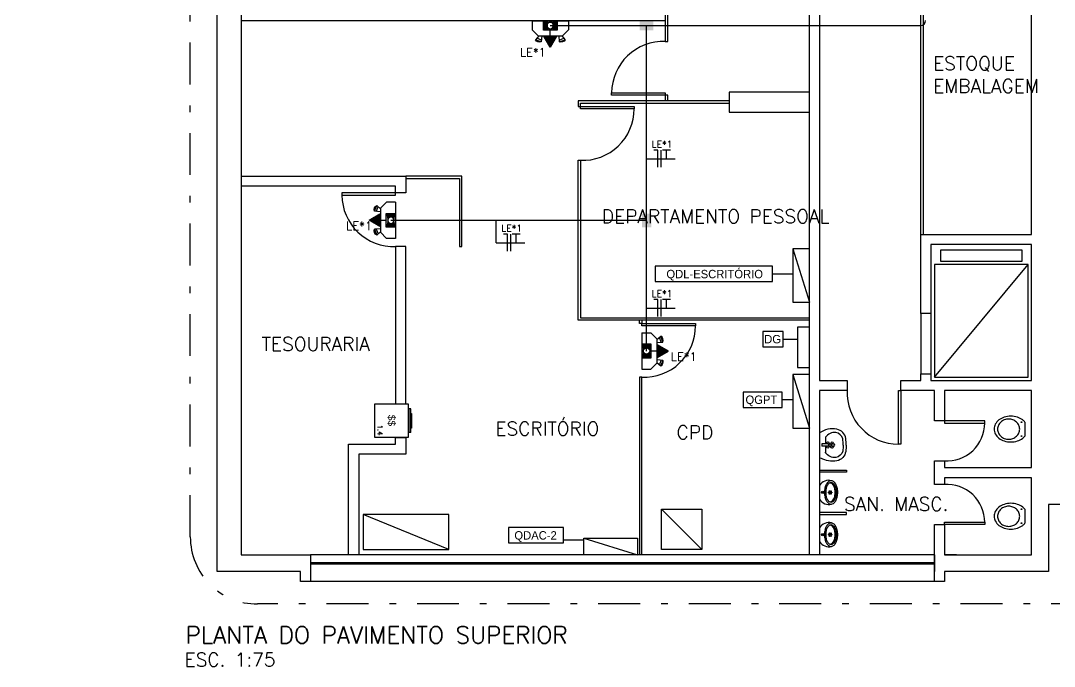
# Model space of a CAD drawing. Header units: metres. Extents: x -367 to 368, y -238 to 226.
# Drawn here: x 341.08 to 356.49, y 175.54 to 185.17 of the extents above; entities that cross this region are included whole.
import ezdxf
from ezdxf.enums import TextEntityAlignment as Align

# ---------------------------------------------------------------- set-up
doc = ezdxf.new("R2010")
doc.units = ezdxf.units.M
doc.linetypes.add('BUR_BASE_R00$0$LA_BUR_CORTECC_R00$0$DASHDOT2', pattern=[0.5, 0.25, -0.125, 0, -0.125])
doc.linetypes.add('CONTINOUS', pattern=[0])
for name, color, linetype in [('ELE-ELÉTRICA', 160, 'Continuous'), ('INCENDIO', 10, 'CONTINOUS'), ('LA_BAU_BASES GERAIS_R00$0$ARQ-MOB', 8, 'Continuous'), ('LA_BAU_BASES GERAIS_R00$0$ARQ-TXT', 7, 'Continuous'), ('LA_BAU_BASES GERAIS_R00$0$base', 253, 'Continuous'), ('LA_BAU_BASES GERAIS_R00$0$QUADROS', 7, 'Continuous'), ('Texto', 20, 'Continuous')]:
    doc.layers.add(name, color=color, linetype=linetype)
doc.styles.add('LA_BAU_BASES GERAIS_R00$0$Arial', font='arial.ttf')
doc.styles.add('LA_BAU_BASES GERAIS_R00$0$LA_BAU_LAYOUT SUPERIOR_R01$0$Arial', font='arial.ttf')
doc.styles.add('LA_BAU_BASES GERAIS_R00$0$R40-75-RS', font='romans.shx', dxfattribs={"height": 0.075})
doc.styles.add('LA_BAU_BASES GERAIS_R00$0$R60-125-RS', font='romans.shx', dxfattribs={"height": 0.19})
doc.styles.add('LA_BAU_BASES GERAIS_R00$0$R80-100-RS', font='romans.shx', dxfattribs={"height": 0.203})
doc.styles.add('LA_BAU_BASES GERAIS_R00$0$Standard', font='txt')
doc.styles.get("Standard").update_dxf_attribs({"font": 'romans.shx'})

# ---------------------------------------------------------------- blocks, each defined once
blk = doc.blocks.new('*U80')
at = {"layer": 'LA_BAU_BASES GERAIS_R00$0$ARQ-MOB'}
for p, q in [((-0.178, 0.537), (-0.178, 0.511)), ((0.178, 0.537), (-0.178, 0.537)), ((0.178, 0.511), (-0.178, 0.511)), ((-0.106, 0.537), (-0.106, 0.55)), ((-0.106, 0.55), (0.109, 0.55)), ((-0.106, 0.5), (-0.106, 0.511)), ((0.109, 0.55), (0.109, 0.537)), ((0.109, 0.511), (0.109, 0.5)), ((0.178, 0.537), (0.178, 0.511))]:
    blk.add_line(p, q, dxfattribs=at)
blk.add_lwpolyline([(-0.25, 0.5), (0.25, 0.5), (0.25, 0), (-0.25, 0)], close=True, dxfattribs=at)
at = {"layer": 'LA_BAU_BASES GERAIS_R00$0$ARQ-MOB', "style": 'LA_BAU_BASES GERAIS_R00$0$Arial', "text_generation_flag": 6, "width": 1}
blk.add_text('$$', height=0.1089, rotation=180.0024, dxfattribs=at).set_placement((-0.004, 0.252), align=Align.MIDDLE)
at = {"layer": 'LA_BAU_BASES GERAIS_R00$0$ARQ-TXT', "color": 8, "style": 'LA_BAU_BASES GERAIS_R00$0$R40-75-RS'}
blk.add_text('1.4', height=0.075, rotation=360, dxfattribs=at).set_placement((0.06, 0.042))
blk = doc.blocks.new('LA_BAU_BASES GERAIS_R00$0$LA_BAU_ALVENARIA SUPERIOR_R01')
at = {"layer": 'LA_BAU_BASES GERAIS_R00$0$base', "linetype": 'Continuous', "ltscale": 0.5}
blk.add_line((250.69, 185.165), (244.37, 185.165), dxfattribs=at)
at = {"layer": 'LA_BAU_BASES GERAIS_R00$0$base', "linetype": 'Continuous'}
for p, q in [((254.7, 179.85), (256.1, 181.53)), ((254.5, 180.8), (254.5, 179.9)), ((254.65, 180.8), (254.65, 179.9)), ((254.301, 179.65), (254.201, 179.65)), ((247.464, 177.279), (246.184, 177.799)), ((250.633, 177.879), (251.233, 177.279)), ((254.7, 177.2), (245.4, 177.2)), ((254.7, 177.2), (254.7, 176.95)), ((255.03, 177.2), (254.85, 177.2)), ((254.7, 177.08), (245.4, 177.08)), ((254.7, 177.06), (245.4, 177.06)), ((254.7, 176.8), (245.4, 176.8))]:
    blk.add_line(p, q, dxfattribs=at)
at = {"layer": 'LA_BAU_BASES GERAIS_R00$0$base'}
for p, q in [((256.05, 179.179), (256.05, 178.971)), ((256.05, 179.179), (256.05, 178.971)), ((253.021, 178.854), (253.021, 178.822)), ((253.021, 178.854), (253.021, 178.822)), ((253.113, 178.854), (253.022, 178.854)), ((253.113, 178.854), (253.022, 178.854)), ((253.113, 178.822), (253.022, 178.822)), ((253.113, 178.822), (253.022, 178.822)), ((253.201, 178.822), (253.174, 178.822)), ((253.201, 178.822), (253.174, 178.822)), ((253.201, 178.852), (253.176, 178.852)), ((253.201, 178.852), (253.176, 178.852)), ((256.05, 177.879), (256.05, 177.671)), ((256.05, 177.879), (256.05, 177.671))]:
    blk.add_line(p, q, dxfattribs=at)
at = {"layer": 'LA_BAU_BASES GERAIS_R00$0$base', "linetype": 'Continuous'}
for points in [[(235.15, 200.25), (245.022, 200.25), (245.022, 199.86), (244.872, 199.86), (244.872, 200.03), (244.37, 200.03), (244.37, 199.08), (244.872, 199.08), (244.872, 199.259), (245.022, 199.259), (245.022, 198.93), (244.37, 198.93), (244.37, 189.185), (248.37, 189.185), (248.37, 189.035), (244.37, 189.035), (244.37, 177.2), (245.4, 177.2), (245.4, 176.8), (245.25, 176.8), (245.25, 176.95), (244.01, 176.95), (244.01, 200), (227.321, 200)], [(257.509, 177.95), (256.4, 177.95), (256.4, 176.95), (254.85, 176.95), (254.85, 176.8), (254.7, 176.8), (254.7, 177.65), (254.85, 177.65), (254.85, 177.2), (256.15, 177.2), (256.15, 178.35), (254.85, 178.35), (254.85, 178.25), (254.7, 178.25), (254.7, 178.6), (254.85, 178.6), (254.85, 178.5), (256.15, 178.5), (256.15, 179.65), (254.85, 179.65), (254.85, 179.2), (254.7, 179.2), (254.7, 179.65), (254.201, 179.65), (254.201, 179.8), (254.5, 179.8), (254.5, 179.9), (254.65, 179.9), (254.65, 179.8), (256.15, 179.8), (256.15, 181.83), (254.65, 181.83), (254.65, 180.8), (254.5, 180.8), (254.5, 181.98), (256.15, 181.98), (256.15, 192.2)], [(254.5, 181.98), (254.5, 186.595), (254.535, 186.595), (254.535, 181.98)], [(244.37, 182.85), (246.82, 182.85), (246.82, 182.6), (246.67, 182.6), (246.67, 182.7), (244.37, 182.7)], [(250.34, 177.2), (250.34, 179.85), (250.305, 179.85), (250.305, 177.2)], [(252.99, 178.46), (253.39, 178.46), (253.39, 178.43), (252.99, 178.43)], [(250.633, 177.879), (251.233, 177.879), (251.233, 177.279), (250.633, 177.279), (250.633, 177.879)], [(252.99, 177.8), (253.39, 177.8), (253.39, 177.83), (252.99, 177.83)]]:
    blk.add_lwpolyline(points, dxfattribs=at)
for points in [[(252.84, 177.2), (252.84, 189.035), (252.74, 189.035), (252.74, 189.185), (252.99, 189.185), (252.99, 179.8), (253.401, 179.8), (253.401, 179.65), (252.99, 179.65), (252.99, 177.2)], [(249.89, 184.09), (250.69, 184.09), (250.69, 184.055), (249.89, 184.055)], [(252.84, 183.803), (252.84, 184.103), (251.64, 184.103), (251.64, 183.803)], [(250.225, 183.85), (249.425, 183.85), (249.425, 183.885), (250.225, 183.885)], [(245.87, 182.565), (246.67, 182.565), (246.67, 182.6), (245.87, 182.6)], [(246.82, 179.45), (246.82, 181.8), (246.67, 181.8), (246.67, 179.45)], [(254.796, 181.576), (254.796, 181.749), (256.002, 181.749), (256.002, 181.576)], [(254.7, 179.85), (256.1, 179.85), (256.1, 181.53), (254.7, 181.53)], [(251.14, 180.615), (250.34, 180.615), (250.34, 180.65), (251.14, 180.65)], [(254.166, 178.85), (254.166, 179.65), (254.201, 179.65), (254.201, 178.85)], [(254.85, 179.165), (255.45, 179.165), (255.45, 179.2), (254.85, 179.2)], [(245.97, 177.2), (245.97, 178.85), (246.67, 178.85), (246.67, 178.95), (246.82, 178.95), (246.82, 178.7), (246.12, 178.7), (246.12, 177.2)], [(247.464, 177.799), (246.184, 177.799), (246.184, 177.279), (247.464, 177.279)], [(254.85, 177.685), (255.45, 177.685), (255.45, 177.65), (254.85, 177.65)]]:
    blk.add_lwpolyline(points, close=True, dxfattribs=at)
at = {"layer": 'LA_BAU_BASES GERAIS_R00$0$base', "linetype": 'Continuous', "ltscale": 0.5}
blk.add_lwpolyline([(250.725, 184.855), (250.725, 187.185), (250.69, 187.185), (250.69, 184.855)], close=True, dxfattribs=at)
for points in [[(251.64, 183.97), (249.39, 183.97), (249.39, 183.885), (249.425, 183.885), (249.425, 183.935), (251.64, 183.935)], [(250.725, 183.97), (250.725, 184.055), (250.69, 184.055), (250.69, 183.97)], [(252.84, 180.7), (249.39, 180.7), (249.39, 183.085), (249.425, 183.085), (249.425, 180.735), (252.84, 180.735)], [(246.82, 182.815), (247.62, 182.815), (247.62, 181.8), (247.655, 181.8), (247.655, 182.85), (246.82, 182.85)], [(250.34, 180.7), (250.34, 180.65), (250.305, 180.65), (250.305, 180.7)]]:
    blk.add_lwpolyline(points, dxfattribs=at)
at = {"layer": 'LA_BAU_BASES GERAIS_R00$0$base'}
for points in [[(256.05, 179.179, 0.056705), (256.017, 179.211, 0.087077), (255.938, 179.252, 0.07734), (255.84, 179.268, 0.07734), (255.742, 179.252, 0.087077), (255.663, 179.211, 0.105661), (255.608, 179.146, 0.124014), (255.59, 179.075, 0.124014), (255.608, 179.004, 0.105661), (255.663, 178.939, 0.087077), (255.742, 178.898, 0.07734), (255.84, 178.883)], [(256.05, 179.179, 0.056705), (256.017, 179.211, 0.087077), (255.938, 179.252, 0.07734), (255.84, 179.268, 0.07734), (255.742, 179.252, 0.087077), (255.663, 179.211, 0.105661), (255.608, 179.146, 0.124014), (255.59, 179.075, 0.124014), (255.608, 179.004, 0.105661), (255.663, 178.939, 0.087077), (255.742, 178.898, 0.07734), (255.84, 178.883)], [(253.387, 178.837, 0.034357), (253.379, 178.934, 0.320642), (253.245, 179.073, 0.205325), (252.99, 179.018)], [(253.343, 178.837, 0.034703), (253.335, 178.929, 0.286734), (253.232, 179.024, 0.276978), (253.078, 178.952), (253.078, 178.952)], [(255.84, 178.883, 0.07734), (255.938, 178.898, 0.087077), (256.017, 178.939, 0.056705), (256.05, 178.971)], [(255.84, 178.883, 0.07734), (255.938, 178.898, 0.087077), (256.017, 178.939, 0.056705), (256.05, 178.971)], [(253.387, 178.837, -0.034357), (253.379, 178.74, -0.320642), (253.245, 178.602, -0.186568), (253.01, 178.643)], [(253.387, 178.837, -0.034357), (253.379, 178.74, -0.320642), (253.245, 178.602, -0.186568), (253.01, 178.643)], [(253.343, 178.837, -0.034703), (253.335, 178.746, -0.286734), (253.232, 178.651, -0.276978), (253.078, 178.723), (253.078, 178.732)], [(256.05, 177.879, 0.056705), (256.017, 177.911, 0.087077), (255.938, 177.952, 0.07734), (255.84, 177.968, 0.07734), (255.742, 177.952, 0.087077), (255.663, 177.911, 0.105661), (255.608, 177.846, 0.124014), (255.59, 177.775, 0.124014), (255.608, 177.704, 0.105661), (255.663, 177.639, 0.087077), (255.742, 177.598, 0.07734), (255.84, 177.583)], [(256.05, 177.879, 0.056705), (256.017, 177.911, 0.087077), (255.938, 177.952, 0.07734), (255.84, 177.968, 0.07734), (255.742, 177.952, 0.087077), (255.663, 177.911, 0.105661), (255.608, 177.846, 0.124014), (255.59, 177.775, 0.124014), (255.608, 177.704, 0.105661), (255.663, 177.639, 0.087077), (255.742, 177.598, 0.07734), (255.84, 177.583)], [(255.84, 177.583, 0.07734), (255.938, 177.598, 0.087077), (256.017, 177.639, 0.056705), (256.05, 177.671)], [(255.84, 177.583, 0.07734), (255.938, 177.598, 0.087077), (256.017, 177.639, 0.056705), (256.05, 177.671)]]:
    blk.add_lwpolyline(points, format="xyb", dxfattribs=at)
for points in [[(255.807, 179.224, 0.090278), (255.743, 179.212, 0.094701), (255.69, 179.18, 0.101711), (255.654, 179.13, 0.107291), (255.642, 179.074, 0.107291), (255.654, 179.017, 0.101711), (255.69, 178.968, 0.094701), (255.743, 178.935, 0.090278), (255.807, 178.924, 0.090278), (255.871, 178.935, 0.094701), (255.924, 178.968, 0.101711), (255.96, 179.017, 0.107291), (255.972, 179.074, 0.107291), (255.96, 179.13, 0.101711), (255.924, 179.18, 0.094701), (255.871, 179.212, 0.090278)], [(255.807, 179.224, 0.090278), (255.743, 179.212, 0.094701), (255.69, 179.18, 0.101711), (255.654, 179.13, 0.107291), (255.642, 179.074, 0.107291), (255.654, 179.017, 0.101711), (255.69, 178.968, 0.094701), (255.743, 178.935, 0.090278), (255.807, 178.924, 0.090278), (255.871, 178.935, 0.094701), (255.924, 178.968, 0.101711), (255.96, 179.017, 0.107291), (255.972, 179.074, 0.107291), (255.96, 179.13, 0.101711), (255.924, 179.18, 0.094701), (255.871, 179.212, 0.090278)], [(253.161, 178.872, -1.821489), (253.179, 178.854, 0.241819), (253.161, 178.837, 0.241819), (253.179, 178.82, -1.821489), (253.16, 178.802, 0.241819), (253.144, 178.82, 0.241819), (253.127, 178.802, -1.821489), (253.109, 178.821, 0.241819), (253.127, 178.837, 0.241819), (253.109, 178.854, -1.821489), (253.128, 178.873, 0.241819), (253.144, 178.855, 0.241819)], [(255.807, 177.924, 0.090278), (255.743, 177.912, 0.094701), (255.69, 177.88, 0.101711), (255.654, 177.83, 0.107291), (255.642, 177.774, 0.107291), (255.654, 177.717, 0.101711), (255.69, 177.668, 0.094701), (255.743, 177.635, 0.090278), (255.807, 177.624, 0.090278), (255.871, 177.635, 0.094701), (255.924, 177.668, 0.101711), (255.96, 177.717, 0.107291), (255.972, 177.774, 0.107291), (255.96, 177.83, 0.101711), (255.924, 177.88, 0.094701), (255.871, 177.912, 0.090278)], [(255.807, 177.924, 0.090278), (255.743, 177.912, 0.094701), (255.69, 177.88, 0.101711), (255.654, 177.83, 0.107291), (255.642, 177.774, 0.107291), (255.654, 177.717, 0.101711), (255.69, 177.668, 0.094701), (255.743, 177.635, 0.090278), (255.807, 177.624, 0.090278), (255.871, 177.635, 0.094701), (255.924, 177.668, 0.101711), (255.96, 177.717, 0.107291), (255.972, 177.774, 0.107291), (255.96, 177.83, 0.101711), (255.924, 177.88, 0.094701), (255.871, 177.912, 0.090278)]]:
    blk.add_lwpolyline(points, format="xyb", close=True, dxfattribs=at)
for points in [[(253.078, 178.952), (253.078, 178.854)], [(253.078, 178.922), (253.078, 178.854)], [(253.078, 178.822), (253.078, 178.723)]]:
    blk.add_lwpolyline(points, dxfattribs=at)
for centre, radius in [((255.998, 179.179), 0.00561), ((255.998, 179.179), 0.00561), ((255.998, 178.971), 0.00561), ((255.998, 178.971), 0.00561), ((253.144, 178.837), 0.0167), ((253.144, 178.837), 0.0167), ((255.998, 177.879), 0.00561), ((255.998, 177.879), 0.00561), ((255.998, 177.671), 0.00561), ((255.998, 177.671), 0.00561)]:
    blk.add_circle(centre, radius, dxfattribs=at)
at = {"layer": 'LA_BAU_BASES GERAIS_R00$0$base', "linetype": 'Continuous'}
for centre, radius in [((253.037, 178.13), 0.0176), ((253.037, 178.13), 0.00844), ((253.126, 178.13), 0.0051), ((253.136, 178.15), 0.0051), ((253.136, 178.11), 0.0051), ((253.147, 178.13), 0.0051), ((253.157, 178.15), 0.0051), ((253.157, 178.11), 0.0051), ((253.168, 178.13), 0.0051), ((253.037, 177.5), 0.0176), ((253.037, 177.5), 0.00844), ((253.126, 177.5), 0.0051), ((253.136, 177.52), 0.0051), ((253.147, 177.5), 0.0051), ((253.157, 177.52), 0.0051), ((253.168, 177.5), 0.0051), ((253.136, 177.48), 0.0051), ((253.157, 177.48), 0.0051)]:
    blk.add_circle(centre, radius, dxfattribs=at)
for centre, radius, start, end in [((250.656, 184.09), 0.766, 87.4377, 180), ((249.459, 183.85), 0.766, 267.4377, 0), ((246.636, 182.565), 0.766, 180, 272.5623), ((250.374, 180.615), 0.766, 267.4377, 0), ((254.166, 179.616), 0.766, 177.4377, 270), ((254.884, 179.165), 0.566, 266.5584, 0), ((253.125, 178.157), 0.154, 74.0931, 151.2021), ((253.201, 178.191), 0.127, 125.9666, 150.2816), ((253.196, 178.182), 0.105, 126.8051, 151.0316), ((253.161, 178.246), 0.059, 90, 125.9666), ((253.161, 178.229), 0.0465, 90, 126.8051), ((253.145, 178.121), 0.15, 90.4408, 91.2648), ((253.145, 178.121), 0.15, 90.4408, 91.2648), ((253.144, 178.225), 0.0466, 67.2794, 90.417), ((253.161, 178.246), 0.059, 54.0334, 90), ((253.161, 178.229), 0.0465, 53.1949, 90), ((253.104, 178.145), 0.136, 55.2434, 64.7366), ((253.126, 178.182), 0.105, 28.9684, 53.1949), ((253.121, 178.191), 0.127, 29.7184, 54.0334), ((253.366, 178.13), 0.304, 166.6973, 180), ((253.366, 178.13), 0.304, 180, 193.3027), ((253.264, 178.154), 0.2, 150.2816, 166.6973), ((253.342, 178.13), 0.262, 167.0851, 180), ((253.342, 178.13), 0.262, 180, 192.9149), ((253.252, 178.151), 0.17, 151.0316, 167.0851), ((253.114, 178.186), 0.0977, 23.6965, 46.6573), ((253.037, 178.152), 0.182, 10.3037, 23.6965), ((252.914, 178.129), 0.307, 0.1895, 10.3037), ((252.914, 178.131), 0.307, 349.6963, 359.8105), ((253.069, 178.151), 0.17, 12.9149, 28.9684), ((253.057, 178.154), 0.2, 13.3027, 29.7184), ((252.98, 178.13), 0.262, 360, 12.9149), ((252.98, 178.13), 0.262, 347.0851, 0), ((252.956, 178.13), 0.304, 360, 13.3027), ((252.956, 178.13), 0.304, 346.6973, 0), ((254.884, 177.685), 0.566, 360, 93.4416), ((253.125, 178.104), 0.154, 208.7979, 285.9069), ((253.264, 178.106), 0.2, 193.3027, 209.7184), ((253.252, 178.11), 0.17, 192.9149, 208.9684), ((253.201, 178.07), 0.127, 209.7184, 234.0334), ((253.196, 178.079), 0.105, 208.9684, 233.1949), ((253.161, 178.015), 0.059, 234.0334, 270), ((253.161, 178.032), 0.0465, 233.1949, 270), ((253.145, 178.14), 0.15, 268.7352, 269.5592), ((253.145, 178.14), 0.15, 268.7352, 269.5592), ((253.144, 178.036), 0.0466, 269.583, 292.7206), ((253.161, 178.032), 0.0465, 270, 306.8051), ((253.161, 178.015), 0.059, 270, 305.9666), ((253.104, 178.116), 0.136, 295.2634, 304.7566), ((253.114, 178.075), 0.0977, 313.3427, 336.3035), ((253.126, 178.079), 0.105, 306.8051, 331.0316), ((253.121, 178.07), 0.127, 305.9666, 330.2816), ((253.037, 178.109), 0.182, 336.3035, 349.6963), ((253.069, 178.11), 0.17, 331.0316, 347.0851), ((253.057, 178.106), 0.2, 330.2816, 346.6973), ((253.125, 177.526), 0.154, 74.0931, 151.2021), ((253.201, 177.56), 0.127, 125.9666, 150.2816), ((253.161, 177.615), 0.059, 90, 125.9666), ((253.161, 177.599), 0.0465, 90, 126.8051), ((253.161, 177.615), 0.059, 54.0334, 90), ((253.161, 177.599), 0.0465, 53.1949, 90), ((253.121, 177.56), 0.127, 29.7184, 54.0334), ((253.366, 177.5), 0.304, 166.6973, 180), ((253.366, 177.5), 0.304, 180, 193.3027), ((253.264, 177.524), 0.2, 150.2816, 166.6973), ((253.342, 177.5), 0.262, 167.0851, 180), ((253.342, 177.5), 0.262, 180, 192.9149), ((253.252, 177.521), 0.17, 151.0316, 167.0851), ((253.196, 177.552), 0.105, 126.8051, 151.0316), ((253.145, 177.491), 0.15, 90.4408, 91.2648), ((253.145, 177.491), 0.15, 90.4408, 91.2648), ((253.144, 177.594), 0.0466, 67.2794, 90.417), ((253.104, 177.515), 0.136, 55.2434, 64.7366), ((253.114, 177.555), 0.0977, 23.6965, 46.6573), ((253.126, 177.552), 0.105, 28.9684, 53.1949), ((253.037, 177.521), 0.182, 10.3037, 23.6965), ((252.914, 177.499), 0.307, 0.1895, 10.3037), ((252.914, 177.501), 0.307, 349.6963, 359.8105), ((253.069, 177.521), 0.17, 12.9149, 28.9684), ((253.057, 177.524), 0.2, 13.3027, 29.7184), ((252.98, 177.5), 0.262, 360, 12.9149), ((252.98, 177.5), 0.262, 347.0851, 0), ((252.956, 177.5), 0.304, 360, 13.3027), ((252.956, 177.5), 0.304, 346.6973, 0), ((253.125, 177.474), 0.154, 208.7979, 285.9069), ((253.264, 177.476), 0.2, 193.3027, 209.7184), ((253.252, 177.479), 0.17, 192.9149, 208.9684), ((253.201, 177.44), 0.127, 209.7184, 234.0334), ((253.196, 177.448), 0.105, 208.9684, 233.1949), ((253.161, 177.385), 0.059, 234.0334, 270), ((253.161, 177.401), 0.0465, 233.1949, 270), ((253.145, 177.509), 0.15, 268.7352, 269.5592), ((253.145, 177.509), 0.15, 268.7352, 269.5592), ((253.144, 177.406), 0.0466, 269.583, 292.7206), ((253.161, 177.401), 0.0465, 270, 306.8051), ((253.161, 177.385), 0.059, 270, 305.9666), ((253.104, 177.485), 0.136, 295.2634, 304.7566), ((253.114, 177.445), 0.0977, 313.3427, 336.3035), ((253.126, 177.448), 0.105, 306.8051, 331.0316), ((253.121, 177.44), 0.127, 305.9666, 330.2816), ((253.037, 177.479), 0.182, 336.3035, 349.6963), ((253.069, 177.479), 0.17, 331.0316, 347.0851), ((253.057, 177.476), 0.2, 330.2816, 346.6973)]:
    blk.add_arc(centre, radius, start, end, dxfattribs=at)
at = {"layer": 'LA_BAU_BASES GERAIS_R00$0$base'}
blk.add_arc((253.201, 178.837), 0.015, 270, 90, dxfattribs=at)
blk = doc.blocks.new('LA_BAU_BASES GERAIS_R00$0$LA_BAU_LAYOUT SUPERIOR_R01')
at = {"layer": 'LA_BAU_BASES GERAIS_R00$0$base'}
for p, q in [((246.87, 179.022), (246.87, 179.378)), ((246.896, 179.378), (246.87, 179.378)), ((246.896, 179.022), (246.896, 179.378)), ((246.859, 179.306), (246.87, 179.306)), ((246.896, 179.306), (246.909, 179.306)), ((246.909, 179.306), (246.909, 179.091)), ((246.87, 179.091), (246.859, 179.091)), ((246.909, 179.091), (246.896, 179.091)), ((246.896, 179.022), (246.87, 179.022))]:
    blk.add_line(p, q, dxfattribs=at)
blk.add_lwpolyline([(246.859, 179.45), (246.859, 178.95), (246.359, 178.95), (246.359, 179.45)], close=True, dxfattribs=at)
at = {"layer": 'LA_BAU_BASES GERAIS_R00$0$base', "style": 'LA_BAU_BASES GERAIS_R00$0$LA_BAU_LAYOUT SUPERIOR_R01$0$Arial', "text_generation_flag": 6, "width": 1}
blk.add_text('$$', height=0.1089, rotation=90.0024, dxfattribs=at).set_placement((246.611, 179.204), align=Align.MIDDLE)
blk = doc.blocks.new('LA_BAU_BASES GERAIS_R00')
at = {"layer": 'LA_BAU_BASES GERAIS_R00$0$QUADROS', "color": 7}
for p, q in [((352.59, 181.766), (352.84, 180.966)), ((352.289, 181.389), (352.59, 181.389)), ((352.447, 180.418), (352.66, 180.418)), ((352.59, 179.891), (352.84, 179.091)), ((352.43, 179.514), (352.59, 179.514)), ((349.173, 177.422), (349.474, 177.422)), ((349.474, 177.45), (350.274, 177.2))]:
    blk.add_line(p, q, dxfattribs=at)
for points in [[(352.84, 181.766), (352.59, 181.766), (352.59, 180.966), (352.84, 180.966)], [(352.84, 181.766), (352.59, 181.766), (352.59, 180.966), (352.84, 180.966)], [(352.289, 181.503), (350.538, 181.503), (350.538, 181.274), (352.289, 181.274)], [(352.84, 180.596), (352.66, 180.596), (352.66, 179.996), (352.84, 179.996)], [(352.84, 180.596), (352.66, 180.596), (352.66, 179.996), (352.84, 179.996)], [(352.447, 180.532), (352.145, 180.532), (352.145, 180.304), (352.447, 180.304)], [(352.84, 179.891), (352.59, 179.891), (352.59, 179.091), (352.84, 179.091)], [(352.84, 179.891), (352.59, 179.891), (352.59, 179.091), (352.84, 179.091)], [(352.43, 179.628), (351.852, 179.628), (351.852, 179.399), (352.43, 179.399)]]:
    blk.add_lwpolyline(points, close=True, dxfattribs=at)
at = {"layer": 'LA_BAU_BASES GERAIS_R00$0$QUADROS', "color": 7, "elevation": 0}
for points in [[(349.173, 177.605), (348.353, 177.605), (348.353, 177.376), (349.173, 177.376)], [(349.474, 177.2), (349.474, 177.45), (350.274, 177.45), (350.274, 177.2)], [(349.474, 177.2), (349.474, 177.45), (350.274, 177.45), (350.274, 177.2)]]:
    blk.add_lwpolyline(points, close=True, dxfattribs=at)
at = {"layer": 'LA_BAU_BASES GERAIS_R00$0$QUADROS', "color": 7}
for points in [[(352.59, 181.766), (352.84, 181.766), (352.84, 180.966), (352.59, 181.766)], [(352.59, 179.891), (352.84, 179.891), (352.84, 179.091), (352.59, 179.891)], [(349.474, 177.45), (349.474, 177.2), (350.274, 177.2), (349.474, 177.45)]]:
    blk.add_solid(points, dxfattribs=at)
at = {"layer": 'LA_BAU_BASES GERAIS_R00$0$base'}
for name in ['LA_BAU_BASES GERAIS_R00$0$LA_BAU_ALVENARIA SUPERIOR_R01', 'LA_BAU_BASES GERAIS_R00$0$LA_BAU_LAYOUT SUPERIOR_R01', 'LA_BAU_BASES GERAIS_R00$0$LA_BAU_LAYOUT SUPERIOR_R01']:
    blk.add_blockref(name, (100, 0), dxfattribs=at)
at = {"layer": 'LA_BAU_BASES GERAIS_R00$0$base', "rotation": 270}
blk.add_blockref('*U80', (346.359, 179.2), dxfattribs=at)
at = {"layer": 'LA_BAU_BASES GERAIS_R00$0$base', "char_height": 0.203, "attachment_point": 1, "style": 'LA_BAU_BASES GERAIS_R00$0$R80-100-RS'}
for s, insert, width in [('ESTOQUE EMBALAGEM ', (354.682, 184.631), 2.72926), ('DEPARTAMENTO PESSOAL', (349.743, 182.35), 3.72352), ('TESOURARIA', (344.673, 180.447), 3.72352), ('ESCRITÓRIO', (348.157, 179.184), 3.72352), ('CPD', (350.857, 179.126), 3.72352), ('SAN. MASC.', (353.353, 178.058), 3.28439)]:
    blk.add_mtext(s, dxfattribs=dict(at, insert=insert, width=width))
at = {"layer": 'LA_BAU_BASES GERAIS_R00$0$base', "style": 'LA_BAU_BASES GERAIS_R00$0$R60-125-RS'}
for p in [(242.782, 218.919), (358.637, 192.964)]:
    blk.add_attdef('S', text='', height=0.19, rotation=90, dxfattribs=at).set_placement(p, align=Align.MIDDLE_CENTER)
at = {"layer": 'LA_BAU_BASES GERAIS_R00$0$base', "style": 'LA_BAU_BASES GERAIS_R00$0$R80-100-RS'}
blk.add_attdef('ACESSO', text='', height=0.203, dxfattribs=at).set_placement((365.922, 191.987), align=Align.TOP_CENTER)
at = {"layer": 'LA_BAU_BASES GERAIS_R00$0$base', "style": 'LA_BAU_BASES GERAIS_R00$0$R60-125-RS'}
blk.add_attdef('S', text='', height=0.19, dxfattribs=at).set_placement((266.114, 180.913), align=Align.MIDDLE_CENTER)
at = {"layer": 'LA_BAU_BASES GERAIS_R00$0$QUADROS', "color": 20, "style": 'LA_BAU_BASES GERAIS_R00$0$Standard'}
for s, p in [('QDL-ESCRITÓRIO', (351.426, 181.325)), ('DG', (352.289, 180.354)), ('QGPT', (352.122, 179.45)), ('QDAC-2', (348.756, 177.427, 0))]:
    blk.add_text(s, height=0.125, dxfattribs=at).set_placement(p, align=Align.CENTER)
blk = doc.blocks.new('LUMINAUTO2')
at = {"layer": 'ELE-ELÉTRICA', "color": 10}
for p, q in [((0, 0.6), (0.15, 0.6)), ((0, 0.6), (0, 0)), ((0.25, 0.5), (0.15, 0.6)), ((0.25, 0.49), (0.313, 0.545)), ((0.322, 0.446), (0.29, 0.525)), ((0.35, 0.449), (0.313, 0.545)), ((0.25, 0.5), (0.25, 0.1)), ((0.25, 0.44), (0.35, 0.449)), ((0, 0), (0.15, 0)), ((0.15, 0), (0.25, 0.1)), ((0.25, 0.16), (0.35, 0.151)), ((0.25, 0.11), (0.313, 0.055)), ((0.322, 0.154), (0.29, 0.075)), ((0.35, 0.151), (0.313, 0.055))]:
    blk.add_line(p, q, dxfattribs=at)
for centre, start, end in [((0.279, 0.477), 338.3745, 63.8142), ((0.279, 0.123), 296.1858, 21.6255)]:
    blk.add_arc(centre, 0.0759, start, end, dxfattribs=at)
blk = doc.blocks.new('TOM-ALTA')
at = {"layer": 'ELE-ELÉTRICA', "color": 10}
blk.add_line((0.125, 0), (0, 0), dxfattribs=at)
blk.add_lwpolyline([(0.125, 0.125), (0.125, -0.125), (0.342, 0)], close=True, dxfattribs=at)
blk.add_solid([(0.125, 0.125), (0.125, -0.125), (0.342, 0)], dxfattribs=at)
blk = doc.blocks.new('CD')
at = {"color": 10}
blk.add_lwpolyline([(0.15, 0.108), (0, 0.108), (0, -0.108), (0.15, -0.108)], close=True, dxfattribs=at)
blk.add_circle((0.075, 0), 0.0507, dxfattribs=at)
at = {"color": 10, "linetype": 'Continuous'}
for points in [[(0.024, 0), (0, 0.108), (0, -0.108)], [(0.025, 0.009), (0, 0.108), (0.024, 0)], [(0.027, 0.017), (0, 0.108), (0.025, 0.009)], [(0.031, 0.025), (0, 0.108), (0.027, 0.017)], [(0.036, 0.033), (0, 0.108), (0.031, 0.025)], [(0.042, 0.039), (0, 0.108), (0.036, 0.033)], [(0.05, 0.044), (0, 0.108), (0.042, 0.039)], [(0.058, 0.048), (0, 0.108), (0.05, 0.044)], [(0.066, 0.05), (0, 0.108), (0.058, 0.048)], [(0.075, 0.051), (0, 0.108), (0.066, 0.05)], [(0.084, 0.05), (0, 0.108), (0.075, 0.051)], [(0.092, 0.048), (0, 0.108), (0.084, 0.05)], [(0.1, 0.044), (0, 0.108), (0.092, 0.048)], [(0.15, 0.108), (0, 0.108), (0.1, 0.044)], [(0.15, 0.108), (0.1, 0.044), (0.108, 0.039)], [(0.15, 0.108), (0.108, 0.039), (0.114, 0.033)], [(0.15, 0.108), (0.114, 0.033), (0.119, 0.025)], [(0.15, 0.108), (0.119, 0.025), (0.123, 0.017)], [(0.15, 0.108), (0.123, 0.017), (0.125, 0.009)], [(0.15, 0.108), (0.125, 0.009), (0.126, 0)], [(0.15, 0.108), (0.126, 0), (0.15, -0.108)], [(0.025, -0.009), (0.024, 0), (0, -0.108)], [(0.027, -0.017), (0.025, -0.009), (0, -0.108)], [(0.031, -0.025), (0.027, -0.017), (0, -0.108)], [(0.036, -0.033), (0.031, -0.025), (0, -0.108)], [(0.042, -0.039), (0.036, -0.033), (0, -0.108)], [(0.05, -0.044), (0.042, -0.039), (0, -0.108)], [(0.058, -0.048), (0.05, -0.044), (0, -0.108)], [(0.1, -0.044), (0.092, -0.048), (0, -0.108)], [(0.15, -0.108), (0.1, -0.044), (0, -0.108)], [(0.066, -0.05), (0.058, -0.048), (0, -0.108)], [(0.092, -0.048), (0.084, -0.05), (0, -0.108)], [(0.075, -0.051), (0.066, -0.05), (0, -0.108)], [(0.084, -0.05), (0.075, -0.051), (0, -0.108)], [(0.15, -0.108), (0.108, -0.039), (0.1, -0.044)], [(0.15, -0.108), (0.114, -0.033), (0.108, -0.039)], [(0.15, -0.108), (0.119, -0.025), (0.114, -0.033)], [(0.15, -0.108), (0.123, -0.017), (0.119, -0.025)], [(0.15, -0.108), (0.125, -0.009), (0.123, -0.017)], [(0.15, -0.108), (0.126, 0), (0.125, -0.009)]]:
    blk.add_solid(points, dxfattribs=at)
blk = doc.blocks.new('A$C014F47B6')
at = {"layer": 'INCENDIO'}
for name, p, xscale, yscale, zscale, rotation in [('LUMINAUTO2', (81.564, -25.735), -0.9000000000000341, 0.900000000000091, 0.9000000000000523, 90), ('TOM-ALTA', (81.294, -25.876), -0.7499999999999432, 0.75, 0.749999999999949, 89.99999999990449), ('TOM-ALTA', (78.849, -28.71), -0.7499999999999432, 0.75, 0.749999999999949, 359.9999999999001)]:
    blk.add_blockref(name, p, dxfattribs=dict(at, xscale=xscale, yscale=yscale, zscale=zscale, rotation=rotation))
at = {"layer": 'INCENDIO', "color": 10, "zscale": 0.9374999999998409}
for p, xscale, yscale, rotation in [((81.294, -25.735), -0.9374999999998409, 0.9374999999997726, 90.00014824032633), ((78.989, -28.71), -0.9374999999998409, 0.9374999999998295, 0.0001482403263342036), ((82.659, -30.661), 0.9374999999998409, 0.9374999999998295, 359.9998517596737)]:
    blk.add_blockref('CD', p, dxfattribs=dict(at, xscale=xscale, yscale=yscale, rotation=rotation))
at = {"layer": 'INCENDIO'}
for name, p, xscale, yscale, zscale in [('LUMINAUTO2', (78.989, -28.98), -0.9000000000000341, 0.9000000000000341, 0.9000000000000523), ('LUMINAUTO2', (82.659, -30.931), 0.900000000000091, 0.9000000000000341, 0.9000000000000523), ('TOM-ALTA', (82.8, -30.661), 0.75, 0.75, 0.749999999999949)]:
    blk.add_blockref(name, p, dxfattribs=dict(at, xscale=xscale, yscale=yscale, zscale=zscale))

msp = doc.modelspace()

# ---------------------------------------------------------------- linework, layer by layer
at = {"color": 160}
for p, q in [((348.975, 185.095), (354.495, 185.095)), ((350.41, 180.239), (350.41, 185.095)), ((346.6, 182.19), (350.41, 182.19))]:
    msp.add_line(p, q, dxfattribs=at)
msp.add_arc((354.495, 185.17), 0.075, 270, 0, dxfattribs=at)
at = {"layer": 'ELE-ELÉTRICA', "color": 20, "linetype": 'Continuous'}
for p, q in [((350.579, 183.235), (350.518, 183.235)), ((350.768, 183.235), (350.646, 183.235)), ((350.707, 183.108), (350.707, 183.235)), ((348.339, 181.982), (348.278, 181.982)), ((348.527, 181.982), (348.405, 181.982)), ((348.466, 181.855), (348.466, 181.982)), ((350.579, 181.007), (350.518, 181.007)), ((350.768, 181.007), (350.646, 181.007)), ((350.707, 180.88), (350.707, 181.007))]:
    msp.add_line(p, q, dxfattribs=at)
at = {"layer": 'ELE-ELÉTRICA', "color": 20}
for p, q in [((350.579, 182.982), (350.579, 183.235)), ((350.629, 182.982), (350.629, 183.235)), ((348.339, 181.728), (348.339, 181.982)), ((348.389, 181.728), (348.389, 181.982)), ((350.579, 180.753), (350.579, 181.007)), ((350.629, 180.753), (350.629, 181.007))]:
    msp.add_line(p, q, dxfattribs=at)
at = {"layer": 'ELE-ELÉTRICA', "color": 2}
for p, q in [((350.41, 183.108), (350.838, 183.108)), ((348.17, 181.855), (348.17, 182.19)), ((348.17, 181.855), (348.597, 181.855)), ((350.41, 180.88), (350.838, 180.88))]:
    msp.add_line(p, q, dxfattribs=at)
at = {"layer": 'ELE-ELÉTRICA', "color": 3, "linetype": 'BUR_BASE_R00$0$LA_BUR_CORTECC_R00$0$DASHDOT2', "ltscale": 2.5}
msp.add_lwpolyline([(366.514, 176.466), (344.609, 176.466, -0.414214), (343.609, 177.466), (343.609, 199.634, -0.414214), (344.609, 200.634), (366.514, 200.634, -0.414214), (367.514, 199.634), (367.514, 177.466, -0.414214)], format="xyb", close=True, dxfattribs=at)
at = {"layer": 'INCENDIO', "color": 10}
for points in [[(350.509, 185.024), (350.509, 185.164), (350.306, 185.024), (350.306, 185.164)], [(350.481, 182.289), (350.341, 182.289), (350.481, 182.086), (350.341, 182.086)]]:
    msp.add_solid(points, dxfattribs=at)

# ---------------------------------------------------------------- block references
at = {"layer": 'ELE-ELÉTRICA', "color": 160}
msp.add_blockref('LA_BAU_BASES GERAIS_R00', (0, 0), dxfattribs=at)
at = {"layer": 'INCENDIO', "color": 160}
msp.add_blockref('A$C014F47B6', (267.681, 210.9), dxfattribs=at)

# ---------------------------------------------------------------- texts
at = {"layer": 'ELE-ELÉTRICA', "color": 20}
for p in [(350.487, 183.273), (348.246, 182.02), (350.487, 181.045)]:
    msp.add_text('LE*1', height=0.1, dxfattribs=at).set_placement(p)
at = {"layer": 'INCENDIO', "color": 10}
for p in [(348.524, 184.696), (345.933, 182.107), (350.773, 180.156)]:
    msp.add_text('LE*1', height=0.125, dxfattribs=at).set_placement(p, align=Align.MIDDLE_LEFT)
at = {"layer": 'Texto', "color": 6}
msp.add_text('PLANTA DO PAVIMENTO SUPERIOR', height=0.25312, dxfattribs=at).set_placement((343.539, 175.877))
at = {"layer": 'Texto', "color": 7}
msp.add_text('ESC. 1:75', height=0.2025, dxfattribs=at).set_placement((343.525, 175.536))

doc.saveas('drawing.dxf')
